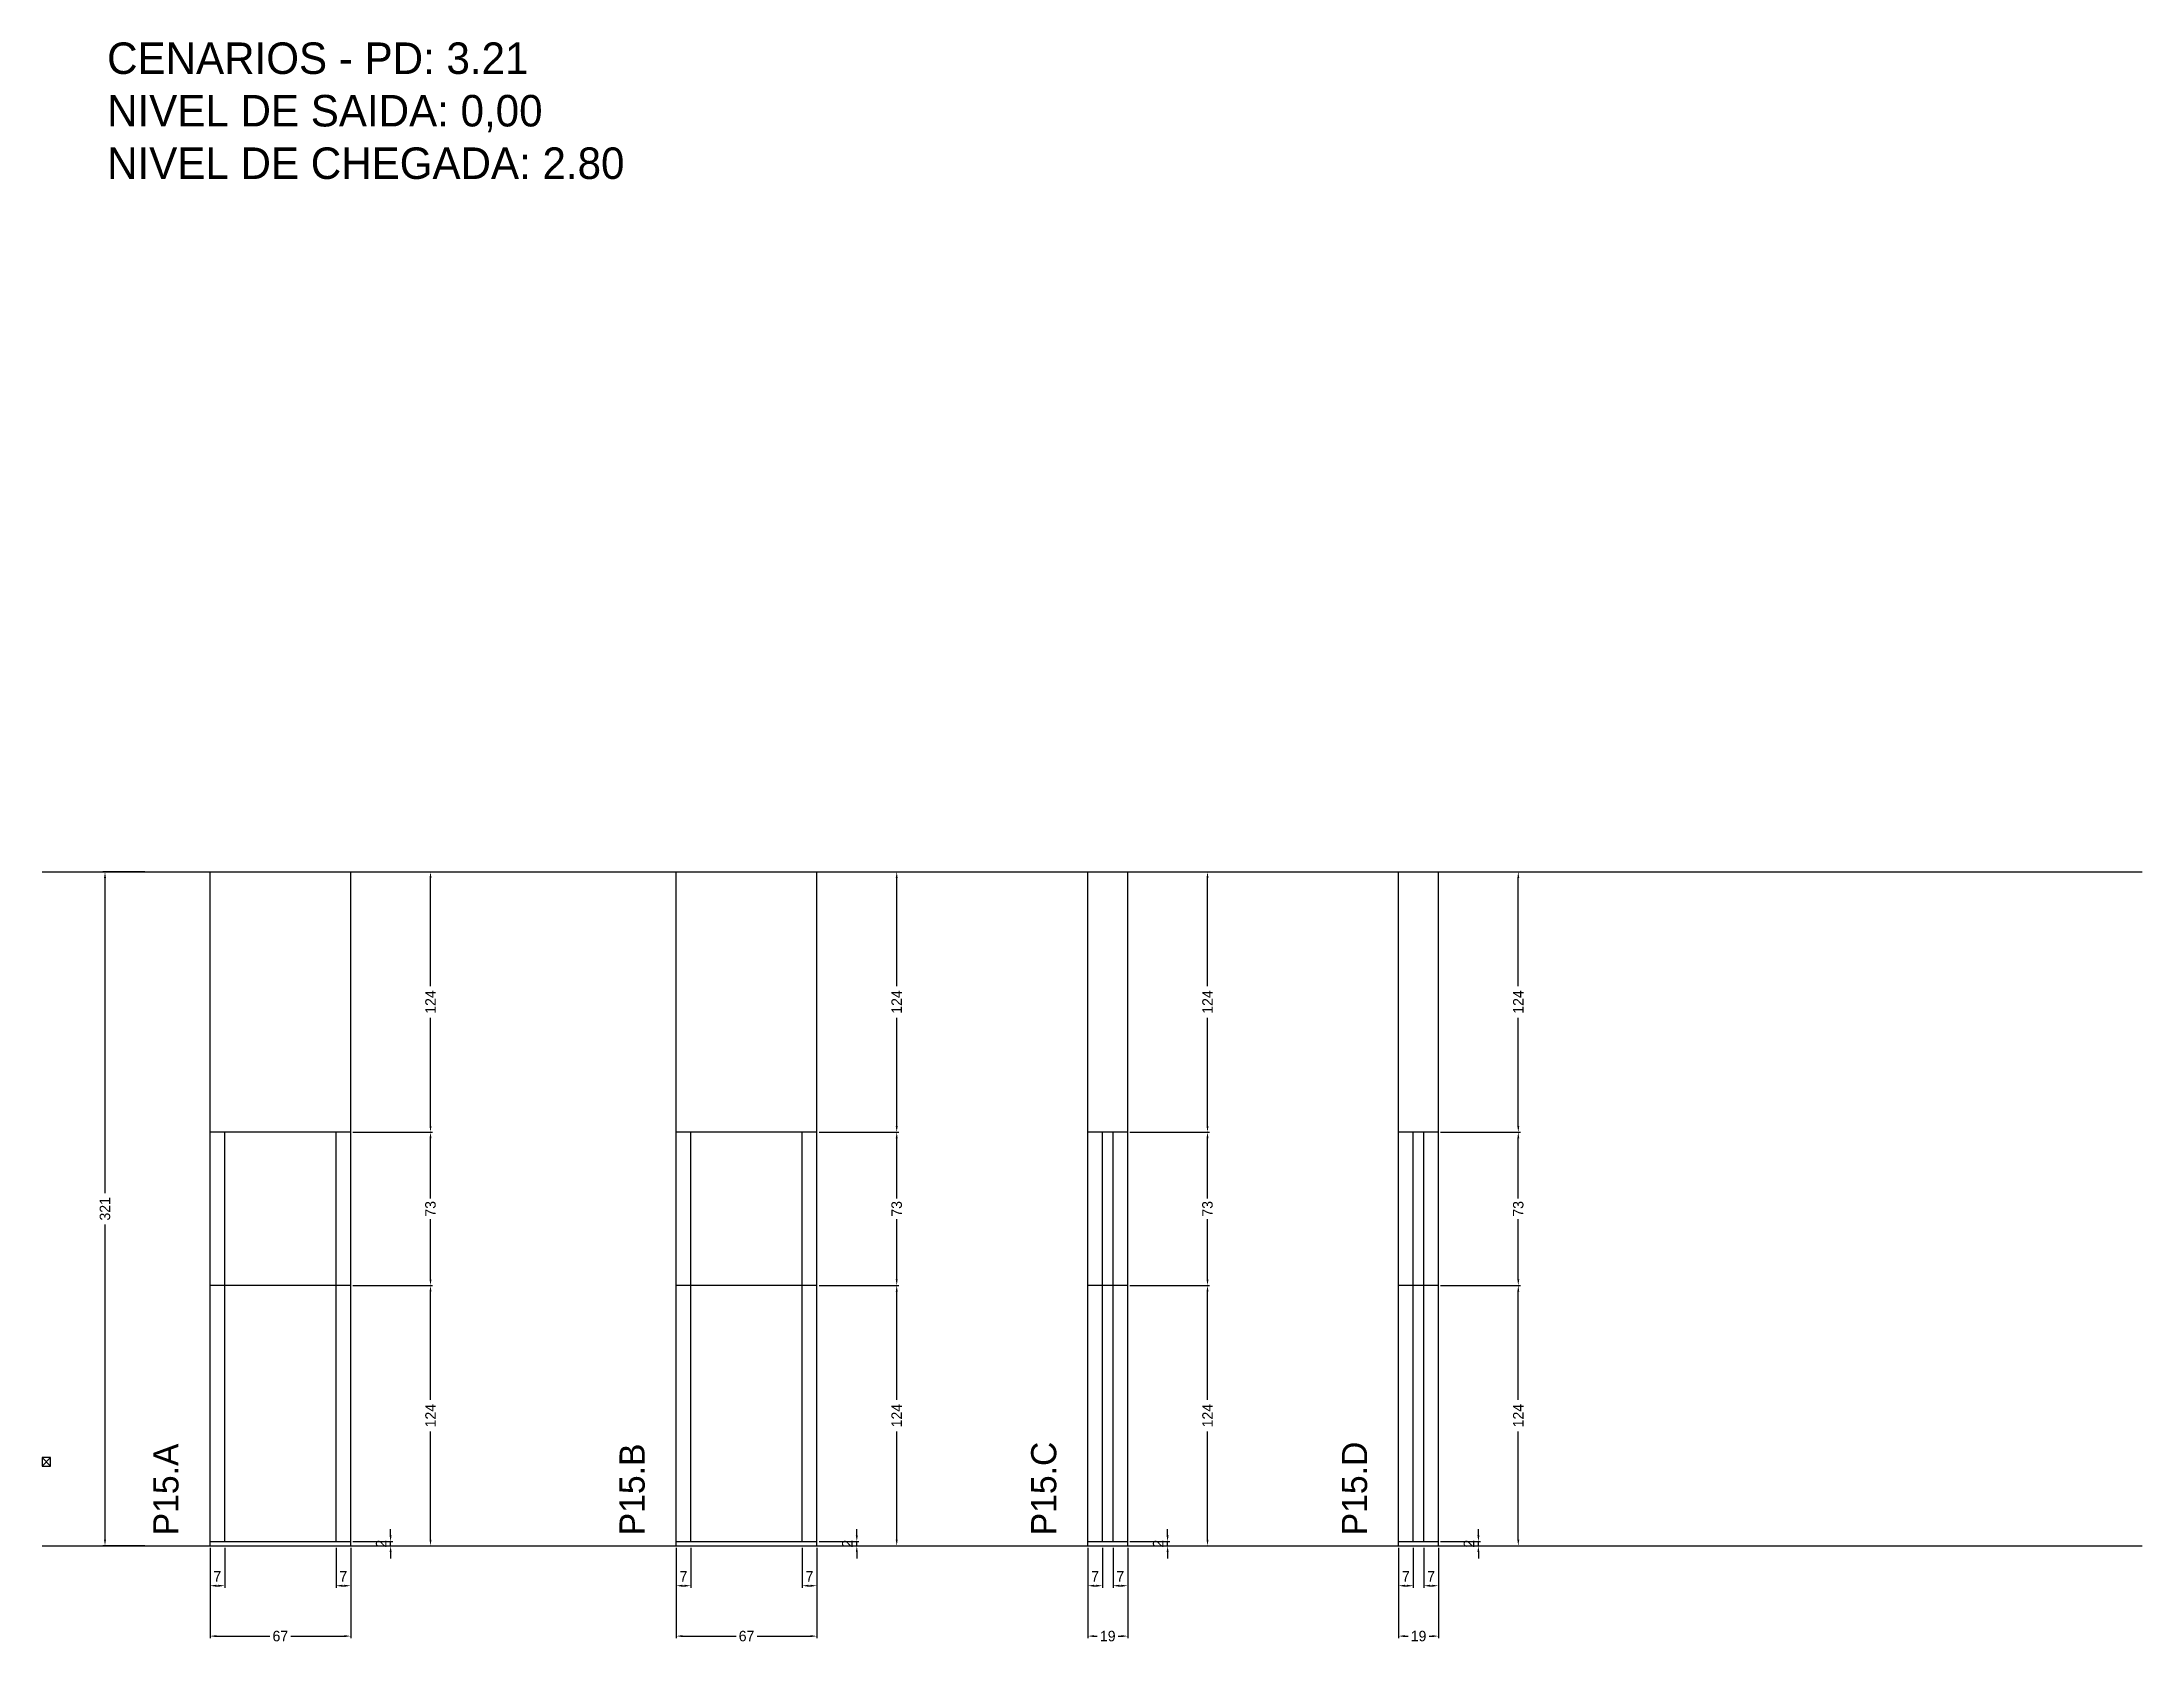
# Model space of a CAD drawing. Header units: centimetres. Extents: x 0 to 1000, y -467 to 295.
import ezdxf

# ---------------------------------------------------------------- set-up
doc = ezdxf.new("R2010")
doc.units = ezdxf.units.CM
doc.linetypes.add('DASHED', pattern=[2, -2])
for name, color, linetype in [('COTA', 241, 'Continuous'), ('NOMENCLATURA', 7, 'Continuous'), ('Nível', 160, 'Continuous'), ('Painéis', 200, 'Continuous'), ('SARR_2.2x7', 40, 'Continuous')]:
    doc.layers.add(name, color=color, linetype=linetype)
doc.dimstyles.new('PAINEL-NOVA', dxfattribs={"dimtxt": 5, "dimasz": 3, "dimexe": 1, "dimexo": 1, "dimgap": 1, "dimtad": 1, "dimcen": 2.5, "dimazin": 3, "dimtfac": 1, "dimtmove": 0, "dimatfit": 3})

# ---------------------------------------------------------------- blocks, each defined once
blk = doc.blocks.new('_CLOSEDFILLED')
at = {"color": 0, "linetype": 'BYBLOCK'}
blk.add_solid([(-1, 0.16), (0, 0), (-1, -0.16)], dxfattribs=at)
blk = doc.blocks.new('*D1')
for p, q in [((49, -100), (29, -100)), ((30, -253), (30, -103)), ((30, -418), (30, -268)), ((49, -421), (29, -421))]:
    blk.add_line(p, q)
at = {"layer": 'Defpoints'}
for p in [(50, -100), (30, -421), (50, -421)]:
    blk.add_point(p, dxfattribs=at)
at = {"layer": 'COTA', "xscale": 3, "yscale": 3}
for p, rotation in [((30, -100), 90), ((30, -421), 270)]:
    blk.add_blockref('_CLOSEDFILLED', p, dxfattribs=dict(at, rotation=rotation))
at = {"layer": 'COTA', "insert": (30, -260.5), "char_height": 5, "attachment_point": 5, "rotation": 90}
blk.add_mtext('321', dxfattribs=at)
blk = doc.blocks.new('MULDURA')
at = {"layer": 'Paineis'}
for p, q in [((0, 0), (4, 4)), ((4, 0), (0, 4))]:
    blk.add_line(p, q, dxfattribs=at)
blk.add_lwpolyline([(0, 0), (4, 0), (4, 4), (0, 4)], close=True, dxfattribs=at)
blk = doc.blocks.new('*D3')
at = {"color": 4}
for p, q in [((148, -297), (186, -297)), ((185, -351.5), (185, -300)), ((185, -418), (185, -366.5)), ((148, -421), (186, -421))]:
    blk.add_line(p, q, dxfattribs=at)
at = {"layer": 'Defpoints'}
for p in [(147, -297), (147, -421), (185, -421)]:
    blk.add_point(p, dxfattribs=at)
at = {"layer": 'COTA', "color": 4, "xscale": 3, "yscale": 3}
for p, rotation in [((185, -297), 90), ((185, -421), 270)]:
    blk.add_blockref('_CLOSEDFILLED', p, dxfattribs=dict(at, rotation=rotation))
at = {"layer": 'COTA', "color": 4, "insert": (185, -359), "char_height": 5, "attachment_point": 5, "rotation": 90}
blk.add_mtext('124', dxfattribs=at)
blk = doc.blocks.new('*D4')
at = {"color": 4}
for p, q in [((148, -224), (186, -224)), ((185, -255.5), (185, -227)), ((185, -294), (185, -265.5)), ((148, -297), (186, -297))]:
    blk.add_line(p, q, dxfattribs=at)
at = {"layer": 'Defpoints'}
for p in [(147, -224), (147, -297), (185, -297)]:
    blk.add_point(p, dxfattribs=at)
at = {"layer": 'COTA', "color": 4, "xscale": 3, "yscale": 3}
for p, rotation in [((185, -224), 90), ((185, -297), 270)]:
    blk.add_blockref('_CLOSEDFILLED', p, dxfattribs=dict(at, rotation=rotation))
at = {"layer": 'COTA', "color": 4, "insert": (185, -260.5), "char_height": 5, "attachment_point": 5, "rotation": 90}
blk.add_mtext('73', dxfattribs=at)
blk = doc.blocks.new('*D5')
at = {"color": 4}
for p, q in [((148, -100), (186, -100)), ((185, -154.5), (185, -103)), ((185, -221), (185, -169.5)), ((148, -224), (186, -224))]:
    blk.add_line(p, q, dxfattribs=at)
at = {"layer": 'Defpoints'}
for p in [(147, -100), (147, -224), (185, -224)]:
    blk.add_point(p, dxfattribs=at)
at = {"layer": 'COTA', "color": 4, "xscale": 3, "yscale": 3}
for p, rotation in [((185, -100), 90), ((185, -224), 270)]:
    blk.add_blockref('_CLOSEDFILLED', p, dxfattribs=dict(at, rotation=rotation))
at = {"layer": 'COTA', "color": 4, "insert": (185, -162), "char_height": 5, "attachment_point": 5, "rotation": 90}
blk.add_mtext('124', dxfattribs=at)
blk = doc.blocks.new('*D6')
at = {"color": 4}
for p, q in [((80, -422), (80, -441)), ((87, -422), (87, -441)), ((83, -440), (84, -440))]:
    blk.add_line(p, q, dxfattribs=at)
at = {"layer": 'Defpoints'}
for p in [(80, -421), (87, -421), (80, -440)]:
    blk.add_point(p, dxfattribs=at)
at = {"layer": 'COTA', "color": 4, "xscale": 3, "yscale": 3, "rotation": 180}
blk.add_blockref('_CLOSEDFILLED', (80, -440), dxfattribs=at)
at = {"layer": 'COTA', "color": 4, "xscale": 3, "yscale": 3}
blk.add_blockref('_CLOSEDFILLED', (87, -440), dxfattribs=at)
at = {"layer": 'COTA', "color": 4, "insert": (83.5, -435.5), "char_height": 5, "attachment_point": 5}
blk.add_mtext('7', dxfattribs=at)
blk = doc.blocks.new('*D7')
at = {"color": 4}
for p, q in [((140, -422), (140, -441)), ((147, -422), (147, -441)), ((143, -440), (144, -440))]:
    blk.add_line(p, q, dxfattribs=at)
at = {"layer": 'Defpoints'}
for p in [(140, -421), (147, -421), (140, -440)]:
    blk.add_point(p, dxfattribs=at)
at = {"layer": 'COTA', "color": 4, "xscale": 3, "yscale": 3, "rotation": 180}
blk.add_blockref('_CLOSEDFILLED', (140, -440), dxfattribs=at)
at = {"layer": 'COTA', "color": 4, "xscale": 3, "yscale": 3}
blk.add_blockref('_CLOSEDFILLED', (147, -440), dxfattribs=at)
at = {"layer": 'COTA', "color": 4, "insert": (143.5, -435.5), "char_height": 5, "attachment_point": 5}
blk.add_mtext('7', dxfattribs=at)
blk = doc.blocks.new('*D8')
at = {"color": 4}
for p, q in [((80, -422), (80, -465)), ((147, -422), (147, -465)), ((83, -464), (108.5, -464)), ((118.5, -464), (144, -464))]:
    blk.add_line(p, q, dxfattribs=at)
at = {"layer": 'Defpoints'}
for p in [(80, -421), (147, -421), (80, -464)]:
    blk.add_point(p, dxfattribs=at)
at = {"layer": 'COTA', "color": 4, "xscale": 3, "yscale": 3, "rotation": 180}
blk.add_blockref('_CLOSEDFILLED', (80, -464), dxfattribs=at)
at = {"layer": 'COTA', "color": 4, "xscale": 3, "yscale": 3}
blk.add_blockref('_CLOSEDFILLED', (147, -464), dxfattribs=at)
at = {"layer": 'COTA', "color": 4, "insert": (113.5, -464), "char_height": 5, "attachment_point": 5}
blk.add_mtext('67', dxfattribs=at)
blk = doc.blocks.new('*D10')
at = {"color": 4}
for p, q in [((370, -297), (408, -297)), ((407, -351.5), (407, -300)), ((407, -418), (407, -366.5)), ((370, -421), (408, -421))]:
    blk.add_line(p, q, dxfattribs=at)
at = {"layer": 'Defpoints'}
for p in [(369, -297), (369, -421), (407, -421)]:
    blk.add_point(p, dxfattribs=at)
at = {"layer": 'COTA', "color": 4, "xscale": 3, "yscale": 3}
for p, rotation in [((407, -297), 90), ((407, -421), 270)]:
    blk.add_blockref('_CLOSEDFILLED', p, dxfattribs=dict(at, rotation=rotation))
at = {"layer": 'COTA', "color": 4, "insert": (407, -359), "char_height": 5, "attachment_point": 5, "rotation": 90}
blk.add_mtext('124', dxfattribs=at)
blk = doc.blocks.new('*D11')
at = {"color": 4}
for p, q in [((370, -224), (408, -224)), ((407, -255.5), (407, -227)), ((407, -294), (407, -265.5)), ((370, -297), (408, -297))]:
    blk.add_line(p, q, dxfattribs=at)
at = {"layer": 'Defpoints'}
for p in [(369, -224), (369, -297), (407, -297)]:
    blk.add_point(p, dxfattribs=at)
at = {"layer": 'COTA', "color": 4, "xscale": 3, "yscale": 3}
for p, rotation in [((407, -224), 90), ((407, -297), 270)]:
    blk.add_blockref('_CLOSEDFILLED', p, dxfattribs=dict(at, rotation=rotation))
at = {"layer": 'COTA', "color": 4, "insert": (407, -260.5), "char_height": 5, "attachment_point": 5, "rotation": 90}
blk.add_mtext('73', dxfattribs=at)
blk = doc.blocks.new('*D12')
at = {"color": 4}
for p, q in [((370, -100), (408, -100)), ((407, -154.5), (407, -103)), ((407, -221), (407, -169.5)), ((370, -224), (408, -224))]:
    blk.add_line(p, q, dxfattribs=at)
at = {"layer": 'Defpoints'}
for p in [(369, -100), (369, -224), (407, -224)]:
    blk.add_point(p, dxfattribs=at)
at = {"layer": 'COTA', "color": 4, "xscale": 3, "yscale": 3}
for p, rotation in [((407, -100), 90), ((407, -224), 270)]:
    blk.add_blockref('_CLOSEDFILLED', p, dxfattribs=dict(at, rotation=rotation))
at = {"layer": 'COTA', "color": 4, "insert": (407, -162), "char_height": 5, "attachment_point": 5, "rotation": 90}
blk.add_mtext('124', dxfattribs=at)
blk = doc.blocks.new('*D13')
at = {"color": 4}
for p, q in [((302, -422), (302, -441)), ((309, -422), (309, -441)), ((305, -440), (306, -440))]:
    blk.add_line(p, q, dxfattribs=at)
at = {"layer": 'Defpoints'}
for p in [(302, -421), (309, -421), (302, -440)]:
    blk.add_point(p, dxfattribs=at)
at = {"layer": 'COTA', "color": 4, "xscale": 3, "yscale": 3, "rotation": 180}
blk.add_blockref('_CLOSEDFILLED', (302, -440), dxfattribs=at)
at = {"layer": 'COTA', "color": 4, "xscale": 3, "yscale": 3}
blk.add_blockref('_CLOSEDFILLED', (309, -440), dxfattribs=at)
at = {"layer": 'COTA', "color": 4, "insert": (305.5, -435.5), "char_height": 5, "attachment_point": 5}
blk.add_mtext('7', dxfattribs=at)
blk = doc.blocks.new('*D14')
at = {"color": 4}
for p, q in [((362, -422), (362, -441)), ((369, -422), (369, -441)), ((365, -440), (366, -440))]:
    blk.add_line(p, q, dxfattribs=at)
at = {"layer": 'Defpoints'}
for p in [(362, -421), (369, -421), (362, -440)]:
    blk.add_point(p, dxfattribs=at)
at = {"layer": 'COTA', "color": 4, "xscale": 3, "yscale": 3, "rotation": 180}
blk.add_blockref('_CLOSEDFILLED', (362, -440), dxfattribs=at)
at = {"layer": 'COTA', "color": 4, "xscale": 3, "yscale": 3}
blk.add_blockref('_CLOSEDFILLED', (369, -440), dxfattribs=at)
at = {"layer": 'COTA', "color": 4, "insert": (365.5, -435.5), "char_height": 5, "attachment_point": 5}
blk.add_mtext('7', dxfattribs=at)
blk = doc.blocks.new('*D15')
at = {"color": 4}
for p, q in [((302, -422), (302, -465)), ((369, -422), (369, -465)), ((305, -464), (330.5, -464)), ((340.5, -464), (366, -464))]:
    blk.add_line(p, q, dxfattribs=at)
at = {"layer": 'Defpoints'}
for p in [(302, -421), (369, -421), (302, -464)]:
    blk.add_point(p, dxfattribs=at)
at = {"layer": 'COTA', "color": 4, "xscale": 3, "yscale": 3, "rotation": 180}
blk.add_blockref('_CLOSEDFILLED', (302, -464), dxfattribs=at)
at = {"layer": 'COTA', "color": 4, "xscale": 3, "yscale": 3}
blk.add_blockref('_CLOSEDFILLED', (369, -464), dxfattribs=at)
at = {"layer": 'COTA', "color": 4, "insert": (335.5, -464), "char_height": 5, "attachment_point": 5}
blk.add_mtext('67', dxfattribs=at)
blk = doc.blocks.new('*D17')
at = {"color": 4}
for p, q in [((518, -297), (556, -297)), ((555, -351.5), (555, -300)), ((555, -418), (555, -366.5)), ((518, -421), (556, -421))]:
    blk.add_line(p, q, dxfattribs=at)
at = {"layer": 'Defpoints'}
for p in [(517, -297), (517, -421), (555, -421)]:
    blk.add_point(p, dxfattribs=at)
at = {"layer": 'COTA', "color": 4, "xscale": 3, "yscale": 3}
for p, rotation in [((555, -297), 90), ((555, -421), 270)]:
    blk.add_blockref('_CLOSEDFILLED', p, dxfattribs=dict(at, rotation=rotation))
at = {"layer": 'COTA', "color": 4, "insert": (555, -359), "char_height": 5, "attachment_point": 5, "rotation": 90}
blk.add_mtext('124', dxfattribs=at)
blk = doc.blocks.new('*D18')
at = {"color": 4}
for p, q in [((518, -224), (556, -224)), ((555, -255.5), (555, -227)), ((555, -294), (555, -265.5)), ((518, -297), (556, -297))]:
    blk.add_line(p, q, dxfattribs=at)
at = {"layer": 'Defpoints'}
for p in [(517, -224), (517, -297), (555, -297)]:
    blk.add_point(p, dxfattribs=at)
at = {"layer": 'COTA', "color": 4, "xscale": 3, "yscale": 3}
for p, rotation in [((555, -224), 90), ((555, -297), 270)]:
    blk.add_blockref('_CLOSEDFILLED', p, dxfattribs=dict(at, rotation=rotation))
at = {"layer": 'COTA', "color": 4, "insert": (555, -260.5), "char_height": 5, "attachment_point": 5, "rotation": 90}
blk.add_mtext('73', dxfattribs=at)
blk = doc.blocks.new('*D19')
at = {"color": 4}
for p, q in [((518, -100), (556, -100)), ((555, -154.5), (555, -103)), ((555, -221), (555, -169.5)), ((518, -224), (556, -224))]:
    blk.add_line(p, q, dxfattribs=at)
at = {"layer": 'Defpoints'}
for p in [(517, -100), (517, -224), (555, -224)]:
    blk.add_point(p, dxfattribs=at)
at = {"layer": 'COTA', "color": 4, "xscale": 3, "yscale": 3}
for p, rotation in [((555, -100), 90), ((555, -224), 270)]:
    blk.add_blockref('_CLOSEDFILLED', p, dxfattribs=dict(at, rotation=rotation))
at = {"layer": 'COTA', "color": 4, "insert": (555, -162), "char_height": 5, "attachment_point": 5, "rotation": 90}
blk.add_mtext('124', dxfattribs=at)
blk = doc.blocks.new('*D20')
at = {"color": 4}
for p, q in [((498, -422), (498, -441)), ((505, -422), (505, -441)), ((501, -440), (502, -440))]:
    blk.add_line(p, q, dxfattribs=at)
at = {"layer": 'Defpoints'}
for p in [(498, -421), (505, -421), (498, -440)]:
    blk.add_point(p, dxfattribs=at)
at = {"layer": 'COTA', "color": 4, "xscale": 3, "yscale": 3, "rotation": 180}
blk.add_blockref('_CLOSEDFILLED', (498, -440), dxfattribs=at)
at = {"layer": 'COTA', "color": 4, "xscale": 3, "yscale": 3}
blk.add_blockref('_CLOSEDFILLED', (505, -440), dxfattribs=at)
at = {"layer": 'COTA', "color": 4, "insert": (501.5, -435.5), "char_height": 5, "attachment_point": 5}
blk.add_mtext('7', dxfattribs=at)
blk = doc.blocks.new('*D21')
at = {"color": 4}
for p, q in [((510, -422), (510, -441)), ((517, -422), (517, -441)), ((513, -440), (514, -440))]:
    blk.add_line(p, q, dxfattribs=at)
at = {"layer": 'Defpoints'}
for p in [(510, -421), (517, -421), (510, -440)]:
    blk.add_point(p, dxfattribs=at)
at = {"layer": 'COTA', "color": 4, "xscale": 3, "yscale": 3, "rotation": 180}
blk.add_blockref('_CLOSEDFILLED', (510, -440), dxfattribs=at)
at = {"layer": 'COTA', "color": 4, "xscale": 3, "yscale": 3}
blk.add_blockref('_CLOSEDFILLED', (517, -440), dxfattribs=at)
at = {"layer": 'COTA', "color": 4, "insert": (513.5, -435.5), "char_height": 5, "attachment_point": 5}
blk.add_mtext('7', dxfattribs=at)
blk = doc.blocks.new('*D22')
at = {"color": 4}
for p, q in [((498, -422), (498, -465)), ((517, -422), (517, -465)), ((501, -464), (502.5, -464)), ((512.5, -464), (514, -464))]:
    blk.add_line(p, q, dxfattribs=at)
at = {"layer": 'Defpoints'}
for p in [(498, -421), (517, -421), (498, -464)]:
    blk.add_point(p, dxfattribs=at)
at = {"layer": 'COTA', "color": 4, "xscale": 3, "yscale": 3, "rotation": 180}
blk.add_blockref('_CLOSEDFILLED', (498, -464), dxfattribs=at)
at = {"layer": 'COTA', "color": 4, "xscale": 3, "yscale": 3}
blk.add_blockref('_CLOSEDFILLED', (517, -464), dxfattribs=at)
at = {"layer": 'COTA', "color": 4, "insert": (507.5, -464), "char_height": 5, "attachment_point": 5}
blk.add_mtext('19', dxfattribs=at)
blk = doc.blocks.new('*D24')
at = {"color": 4}
for p, q in [((666, -297), (704, -297)), ((703, -351.5), (703, -300)), ((703, -418), (703, -366.5)), ((666, -421), (704, -421))]:
    blk.add_line(p, q, dxfattribs=at)
at = {"layer": 'Defpoints'}
for p in [(665, -297), (665, -421), (703, -421)]:
    blk.add_point(p, dxfattribs=at)
at = {"layer": 'COTA', "color": 4, "xscale": 3, "yscale": 3}
for p, rotation in [((703, -297), 90), ((703, -421), 270)]:
    blk.add_blockref('_CLOSEDFILLED', p, dxfattribs=dict(at, rotation=rotation))
at = {"layer": 'COTA', "color": 4, "insert": (703, -359), "char_height": 5, "attachment_point": 5, "rotation": 90}
blk.add_mtext('124', dxfattribs=at)
blk = doc.blocks.new('*D25')
at = {"color": 4}
for p, q in [((666, -224), (704, -224)), ((703, -255.5), (703, -227)), ((703, -294), (703, -265.5)), ((666, -297), (704, -297))]:
    blk.add_line(p, q, dxfattribs=at)
at = {"layer": 'Defpoints'}
for p in [(665, -224), (665, -297), (703, -297)]:
    blk.add_point(p, dxfattribs=at)
at = {"layer": 'COTA', "color": 4, "xscale": 3, "yscale": 3}
for p, rotation in [((703, -224), 90), ((703, -297), 270)]:
    blk.add_blockref('_CLOSEDFILLED', p, dxfattribs=dict(at, rotation=rotation))
at = {"layer": 'COTA', "color": 4, "insert": (703, -260.5), "char_height": 5, "attachment_point": 5, "rotation": 90}
blk.add_mtext('73', dxfattribs=at)
blk = doc.blocks.new('*D26')
at = {"color": 4}
for p, q in [((666, -100), (704, -100)), ((703, -154.5), (703, -103)), ((703, -221), (703, -169.5)), ((666, -224), (704, -224))]:
    blk.add_line(p, q, dxfattribs=at)
at = {"layer": 'Defpoints'}
for p in [(665, -100), (665, -224), (703, -224)]:
    blk.add_point(p, dxfattribs=at)
at = {"layer": 'COTA', "color": 4, "xscale": 3, "yscale": 3}
for p, rotation in [((703, -100), 90), ((703, -224), 270)]:
    blk.add_blockref('_CLOSEDFILLED', p, dxfattribs=dict(at, rotation=rotation))
at = {"layer": 'COTA', "color": 4, "insert": (703, -162), "char_height": 5, "attachment_point": 5, "rotation": 90}
blk.add_mtext('124', dxfattribs=at)
blk = doc.blocks.new('*D27')
at = {"color": 4}
for p, q in [((646, -422), (646, -441)), ((653, -422), (653, -441)), ((649, -440), (650, -440))]:
    blk.add_line(p, q, dxfattribs=at)
at = {"layer": 'Defpoints'}
for p in [(646, -421), (653, -421), (646, -440)]:
    blk.add_point(p, dxfattribs=at)
at = {"layer": 'COTA', "color": 4, "xscale": 3, "yscale": 3, "rotation": 180}
blk.add_blockref('_CLOSEDFILLED', (646, -440), dxfattribs=at)
at = {"layer": 'COTA', "color": 4, "xscale": 3, "yscale": 3}
blk.add_blockref('_CLOSEDFILLED', (653, -440), dxfattribs=at)
at = {"layer": 'COTA', "color": 4, "insert": (649.5, -435.5), "char_height": 5, "attachment_point": 5}
blk.add_mtext('7', dxfattribs=at)
blk = doc.blocks.new('*D28')
at = {"color": 4}
for p, q in [((658, -422), (658, -441)), ((665, -422), (665, -441)), ((661, -440), (662, -440))]:
    blk.add_line(p, q, dxfattribs=at)
at = {"layer": 'Defpoints'}
for p in [(658, -421), (665, -421), (658, -440)]:
    blk.add_point(p, dxfattribs=at)
at = {"layer": 'COTA', "color": 4, "xscale": 3, "yscale": 3, "rotation": 180}
blk.add_blockref('_CLOSEDFILLED', (658, -440), dxfattribs=at)
at = {"layer": 'COTA', "color": 4, "xscale": 3, "yscale": 3}
blk.add_blockref('_CLOSEDFILLED', (665, -440), dxfattribs=at)
at = {"layer": 'COTA', "color": 4, "insert": (661.5, -435.5), "char_height": 5, "attachment_point": 5}
blk.add_mtext('7', dxfattribs=at)
blk = doc.blocks.new('*D29')
at = {"color": 4}
for p, q in [((646, -422), (646, -465)), ((665, -422), (665, -465)), ((649, -464), (650.5, -464)), ((660.5, -464), (662, -464))]:
    blk.add_line(p, q, dxfattribs=at)
at = {"layer": 'Defpoints'}
for p in [(646, -421), (665, -421), (646, -464)]:
    blk.add_point(p, dxfattribs=at)
at = {"layer": 'COTA', "color": 4, "xscale": 3, "yscale": 3, "rotation": 180}
blk.add_blockref('_CLOSEDFILLED', (646, -464), dxfattribs=at)
at = {"layer": 'COTA', "color": 4, "xscale": 3, "yscale": 3}
blk.add_blockref('_CLOSEDFILLED', (665, -464), dxfattribs=at)
at = {"layer": 'COTA', "color": 4, "insert": (655.5, -464), "char_height": 5, "attachment_point": 5}
blk.add_mtext('19', dxfattribs=at)

msp = doc.modelspace()

# ---------------------------------------------------------------- linework, layer by layer
at = {"layer": 'COTA'}
for p, q in [((80, -224), (80, -100)), ((80, -100), (147, -100)), ((147, -224), (147, -100)), ((302, -224), (302, -100)), ((302, -100), (369, -100)), ((369, -224), (369, -100)), ((498, -224), (498, -100)), ((498, -100), (517, -100)), ((517, -224), (517, -100)), ((646, -224), (646, -100)), ((646, -100), (665, -100)), ((665, -224), (665, -100))]:
    msp.add_line(p, q, dxfattribs=at)
at = {"layer": 'Nível', "linetype": 'DASHED'}
for points in [[(0, -100), (1000, -100)], [(0, -421), (1000, -421)]]:
    msp.add_lwpolyline(points, dxfattribs=at)
at = {"layer": 'Painéis'}
for p, q in [((80, -421), (80, -224)), ((147, -224), (80, -224)), ((147, -421), (147, -224)), ((302, -421), (302, -224)), ((369, -224), (302, -224)), ((369, -421), (369, -224)), ((498, -421), (498, -224)), ((517, -224), (498, -224)), ((517, -421), (517, -224)), ((646, -421), (646, -224)), ((665, -224), (646, -224)), ((665, -421), (665, -224)), ((147, -297), (80, -297)), ((369, -297), (302, -297)), ((517, -297), (498, -297)), ((665, -297), (646, -297)), ((80, -419), (147, -419)), ((302, -419), (369, -419)), ((498, -419), (517, -419)), ((646, -419), (665, -419))]:
    msp.add_line(p, q, dxfattribs=at)
at = {"layer": 'SARR_2.2x7'}
for points in [[(87, -297), (87, -224)], [(140, -297), (140, -224)], [(309, -297), (309, -224)], [(362, -297), (362, -224)], [(505, -419), (505, -224)], [(510, -419), (510, -224)], [(653, -419), (653, -224)], [(658, -419), (658, -224)], [(87, -419), (87, -297)], [(140, -419), (140, -297)], [(309, -419), (309, -297)], [(362, -419), (362, -297)]]:
    msp.add_lwpolyline(points, dxfattribs=at)

# ---------------------------------------------------------------- block references
at = {"layer": 'COTA'}
msp.add_blockref('MULDURA', (0, -383), dxfattribs=at)

# ---------------------------------------------------------------- texts
at = {"layer": 'NOMENCLATURA'}
for s, p in [('CENARIOS - PD: 3.21', (31, 280)), ('NIVEL DE SAIDA: 0,00', (31, 255)), ('NIVEL DE CHEGADA: 2.80', (31, 230))]:
    msp.add_text(s, height=15, dxfattribs=at).set_placement(p)
for s, p in [('P15.A', (65, -416)), ('P15.B', (287, -416)), ('P15.C', (483, -416)), ('P15.D', (631, -416))]:
    msp.add_text(s, height=12, rotation=90, dxfattribs=at).set_placement(p)

# ---------------------------------------------------------------- dimensions: what is measured, and where the dimension line sits
at = {"layer": 'COTA'}
dim = msp.add_linear_dim(base=(30, -421), p1=(50, -421), p2=(50, -100), angle=90, dimstyle='PAINEL-NOVA', dxfattribs=at)
dim.commit()
dim.dimension.update_dxf_attribs({"geometry": '*D1', "text_midpoint": (30, -260.5)})
at = {"layer": 'COTA', "color": 4}
for base, p1, p2, picture, middle in [((185, -224), (147, -224), (147, -100), '*D5', (185, -162)), ((407, -224), (369, -224), (369, -100), '*D12', (407, -162)), ((555, -224), (517, -224), (517, -100), '*D19', (555, -162)), ((703, -224), (665, -224), (665, -100), '*D26', (703, -162)), ((185, -297), (147, -297), (147, -224), '*D4', (185, -260.5)), ((407, -297), (369, -297), (369, -224), '*D11', (407, -260.5)), ((555, -297), (517, -297), (517, -224), '*D18', (555, -260.5)), ((703, -297), (665, -297), (665, -224), '*D25', (703, -260.5)), ((185, -421), (147, -421), (147, -297), '*D3', (185, -359)), ((407, -421), (369, -421), (369, -297), '*D10', (407, -359)), ((555, -421), (517, -421), (517, -297), '*D17', (555, -359)), ((703, -421), (665, -421), (665, -297), '*D24', (703, -359))]:
    dim = msp.add_linear_dim(base=base, p1=p1, p2=p2, angle=90, dimstyle='PAINEL-NOVA', dxfattribs=at)
    dim.commit()
    dim.dimension.update_dxf_attribs({"geometry": picture, "text_midpoint": middle})
for base, p1, p2 in [((166, -421), (147, -421), (147, -419)), ((388, -421), (369, -421), (369, -419)), ((536, -421), (517, -421), (517, -419)), ((684, -421), (665, -421), (665, -419))]:
    msp.add_linear_dim(base=base, p1=p1, p2=p2, angle=90, dimstyle='PAINEL-NOVA', dxfattribs=at).render()
for base, p1, p2, picture, middle in [((80, -440), (80, -421), (87, -421), '*D6', (83.5, -435.5)), ((80, -464), (80, -421), (147, -421), '*D8', (113.5, -464)), ((140, -440), (140, -421), (147, -421), '*D7', (143.5, -435.5)), ((302, -440), (302, -421), (309, -421), '*D13', (305.5, -435.5)), ((302, -464), (302, -421), (369, -421), '*D15', (335.5, -464)), ((362, -440), (362, -421), (369, -421), '*D14', (365.5, -435.5)), ((498, -440), (498, -421), (505, -421), '*D20', (501.5, -435.5)), ((498, -464), (498, -421), (517, -421), '*D22', (507.5, -464)), ((510, -440), (510, -421), (517, -421), '*D21', (513.5, -435.5)), ((646, -440), (646, -421), (653, -421), '*D27', (649.5, -435.5)), ((646, -464), (646, -421), (665, -421), '*D29', (655.5, -464)), ((658, -440), (658, -421), (665, -421), '*D28', (661.5, -435.5))]:
    dim = msp.add_linear_dim(base=base, p1=p1, p2=p2, dimstyle='PAINEL-NOVA', dxfattribs=at)
    dim.commit()
    dim.dimension.update_dxf_attribs({"geometry": picture, "text_midpoint": middle})

doc.saveas('drawing.dxf')
